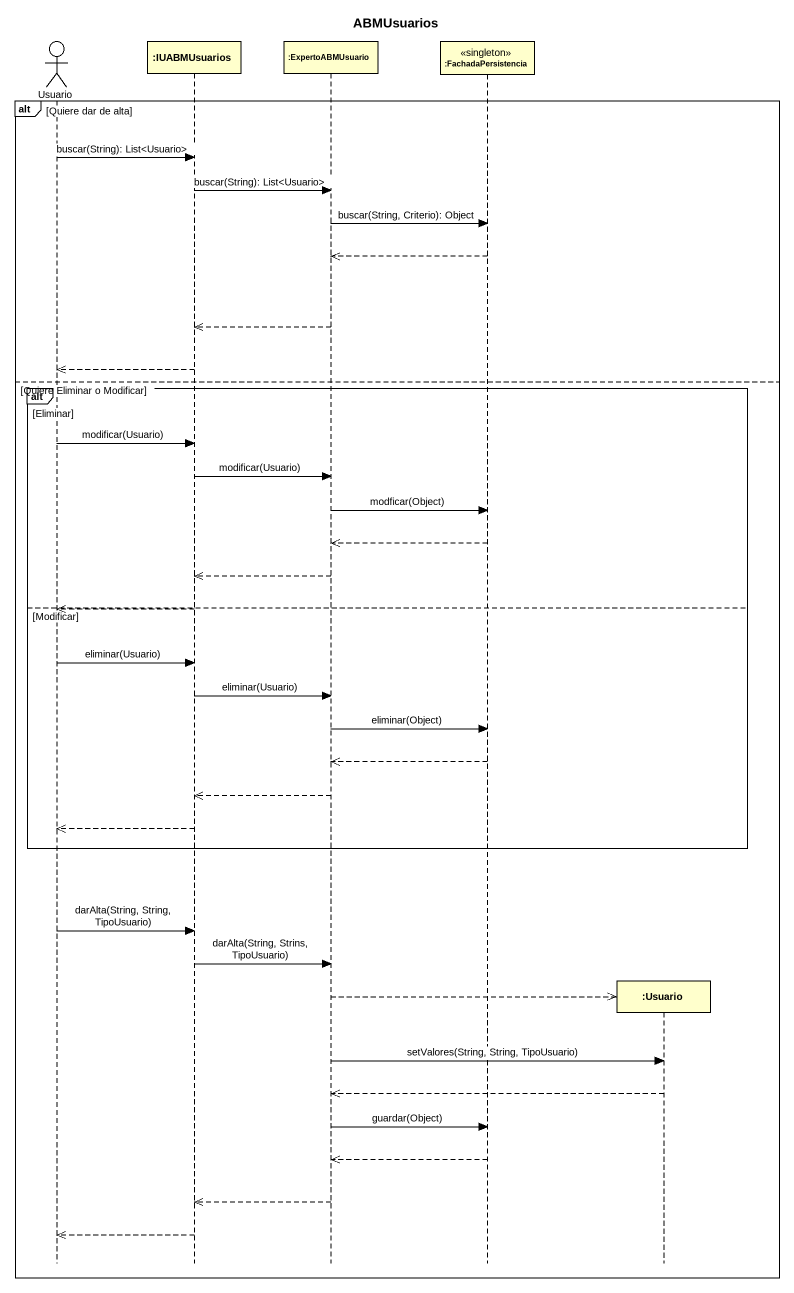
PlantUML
@startuml
title ABMUsuarios
hide footbox
actor Usuario
participant ":IUABMUsuarios" as IUABMUsuarios
participant ":ExpertoABMUsuario" as ExpertoABMUsuario
participant ":FachadaPersistencia" as FachadaPersistencia <<singleton>>
participant ":Usuario" as Usuario_2

alt Quiere dar de alta
  Usuario -> IUABMUsuarios : buscar(String): List<Usuario>
  IUABMUsuarios -> ExpertoABMUsuario : buscar(String): List<Usuario>
  ExpertoABMUsuario -> FachadaPersistencia : buscar(String, Criterio): Object
  FachadaPersistencia -->> ExpertoABMUsuario
  ExpertoABMUsuario -->> IUABMUsuarios
  IUABMUsuarios -->> Usuario
else Quiere Eliminar o Modificar
  alt Eliminar
    Usuario -> IUABMUsuarios : modificar(Usuario)
    IUABMUsuarios -> ExpertoABMUsuario : modificar(Usuario)
    ExpertoABMUsuario -> FachadaPersistencia : modficar(Object)
    FachadaPersistencia -->> ExpertoABMUsuario
    ExpertoABMUsuario -->> IUABMUsuarios
  else Modificar
    IUABMUsuarios -->> Usuario
    Usuario -> IUABMUsuarios : eliminar(Usuario)
    IUABMUsuarios -> ExpertoABMUsuario : eliminar(Usuario)
    ExpertoABMUsuario -> FachadaPersistencia : eliminar(Object)
    FachadaPersistencia -->> ExpertoABMUsuario
    ExpertoABMUsuario -->> IUABMUsuarios
    IUABMUsuarios -->> Usuario
  end
  Usuario -> IUABMUsuarios : darAlta(String, String, TipoUsuario)
  IUABMUsuarios -> ExpertoABMUsuario : darAlta(String, Strins, TipoUsuario)
  ExpertoABMUsuario -->> Usuario_2 **
  ExpertoABMUsuario -> Usuario_2 : setValores(String, String, TipoUsuario)
  Usuario_2 -->> ExpertoABMUsuario
  ExpertoABMUsuario -> FachadaPersistencia : guardar(Object)
  FachadaPersistencia -->> ExpertoABMUsuario
  ExpertoABMUsuario -->> IUABMUsuarios
  IUABMUsuarios -->> Usuario
end
@enduml
